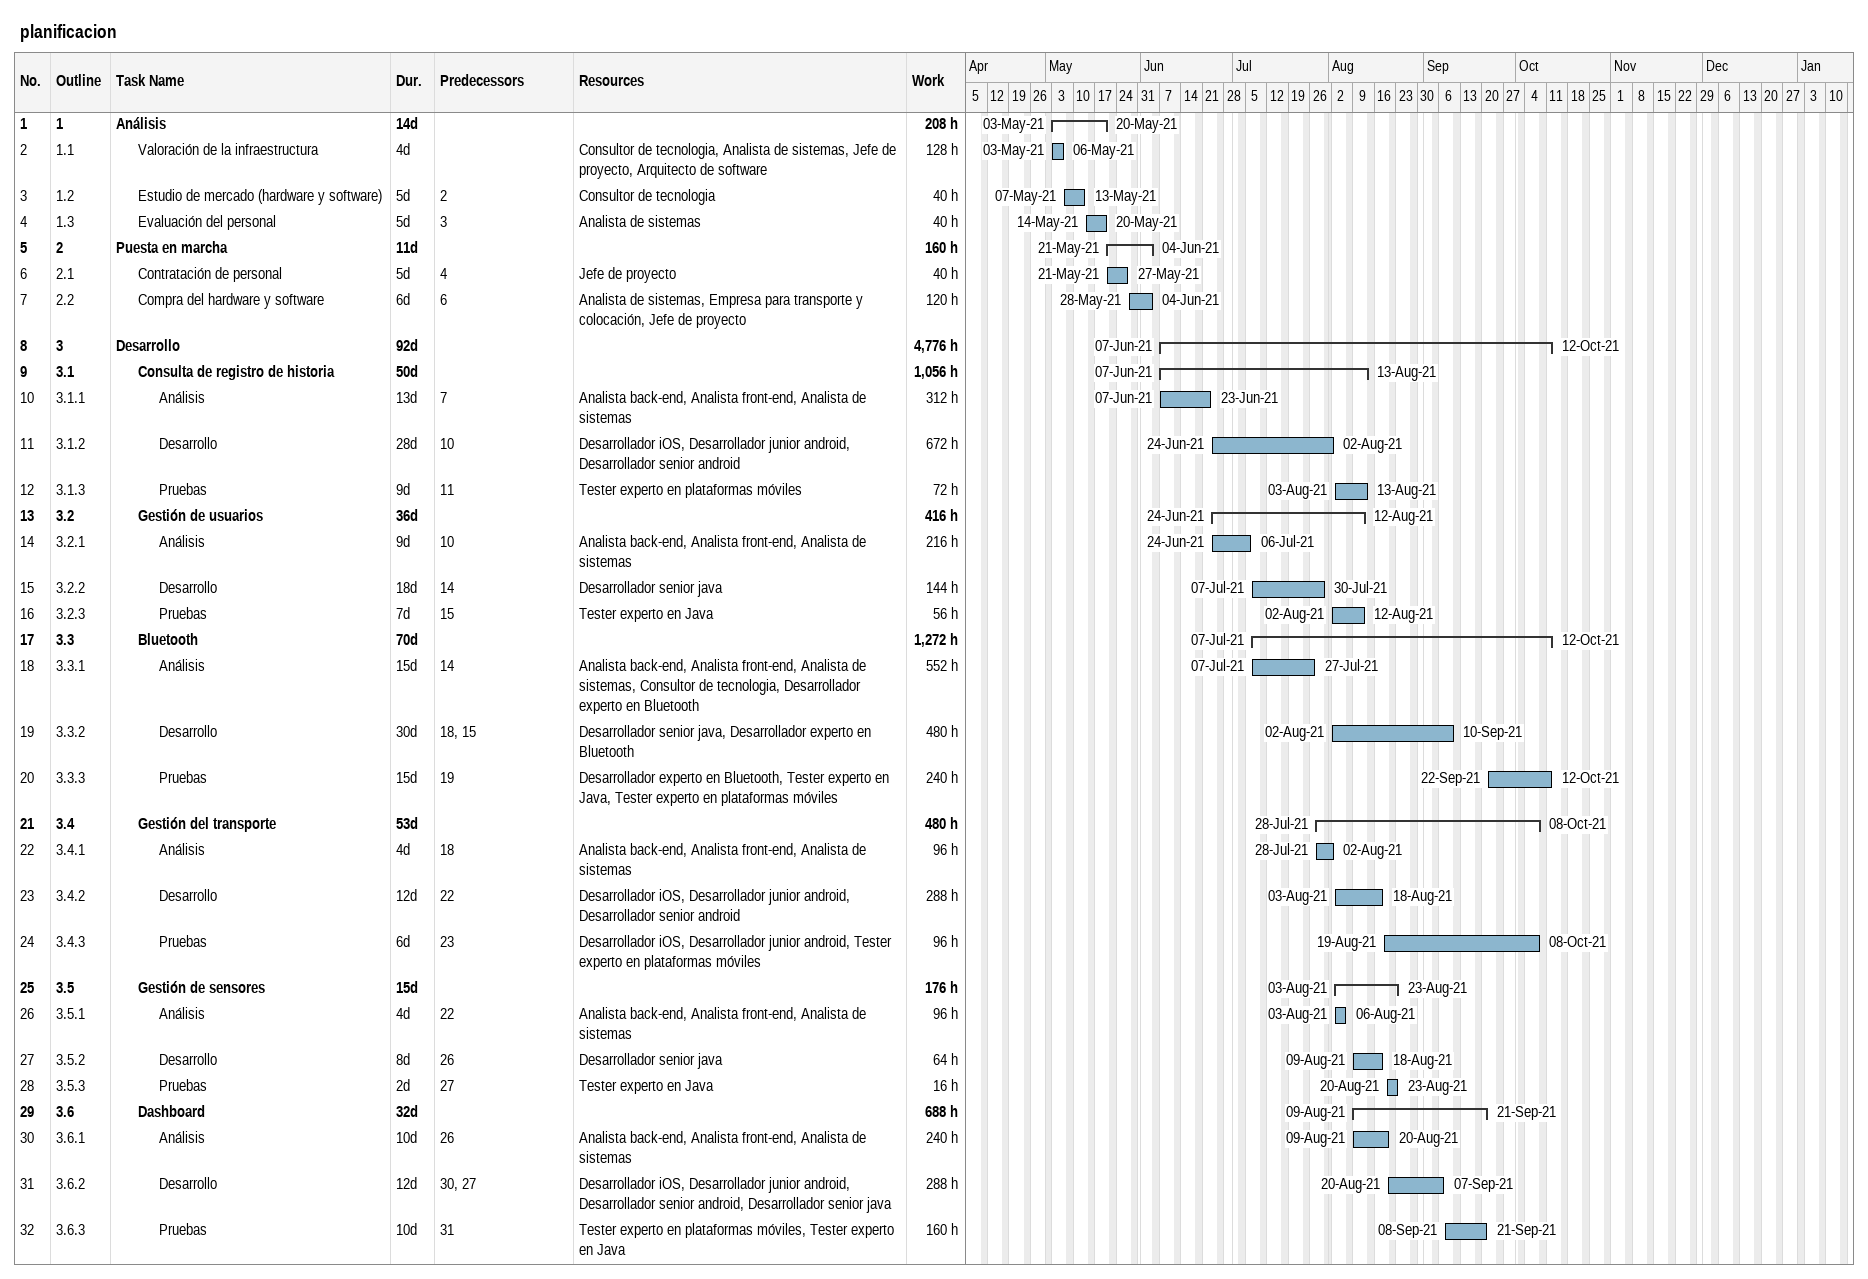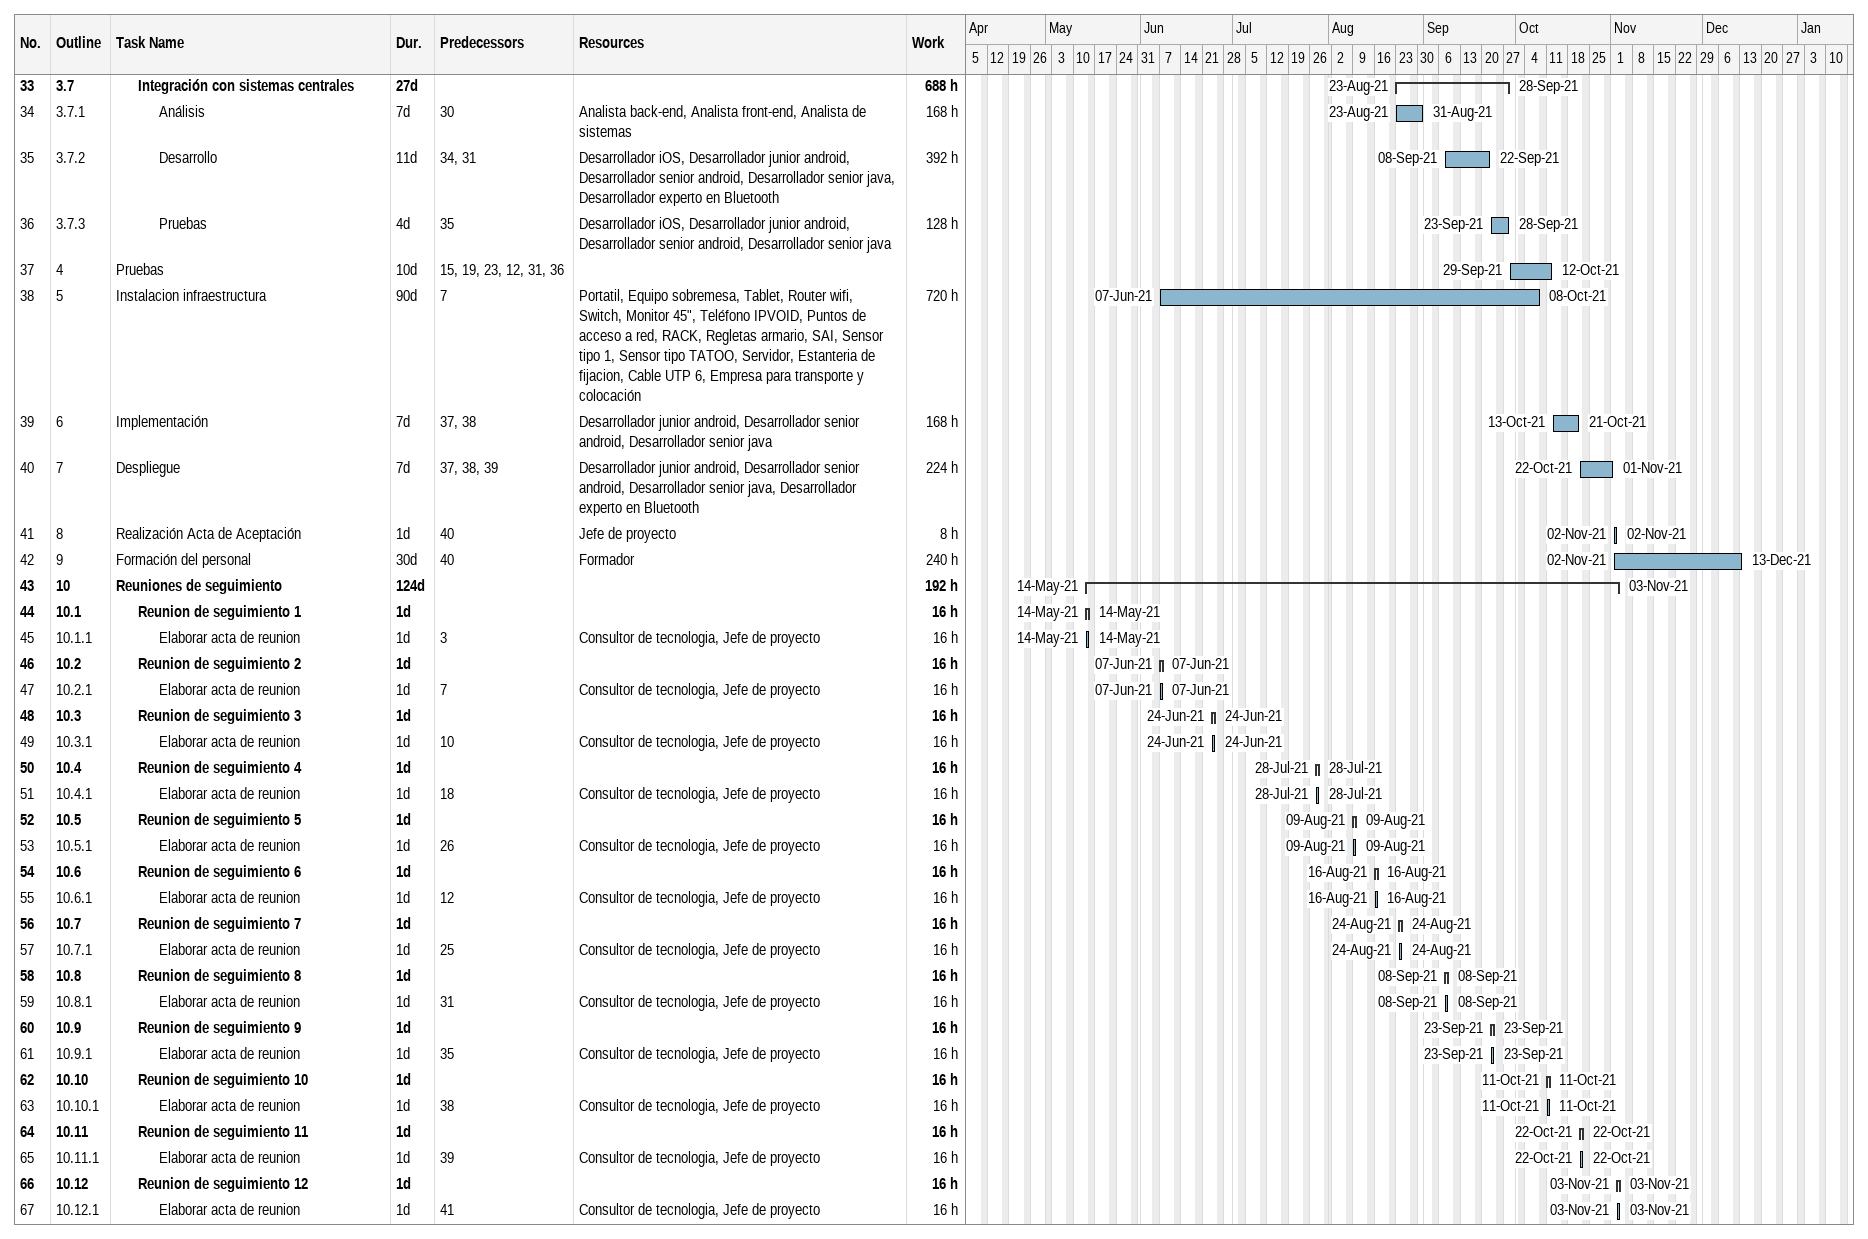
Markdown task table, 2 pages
planificacion

| ID | WBS | Task | Duration | Start | Finish | Predecessors | Resources | Work (h) |
|---|---|---|---|---|---|---|---|---|
| 1 | 1 | **Análisis** | 14d | 2021-05-03 | 2021-05-20 |  |  | 208 |
| 2 | 1.1 | Valoración de la infraestructura | 4d | 2021-05-03 | 2021-05-06 |  | Consultor de tecnologia, Analista de sistemas, Jefe de proyecto, Arquitecto de software | 128 |
| 3 | 1.2 | Estudio de mercado (hardware y software) | 5d | 2021-05-07 | 2021-05-13 | 2 | Consultor de tecnologia | 40 |
| 4 | 1.3 | Evaluación del personal | 5d | 2021-05-14 | 2021-05-20 | 3 | Analista de sistemas | 40 |
| 5 | 2 | **Puesta en marcha** | 11d | 2021-05-21 | 2021-06-04 |  |  | 160 |
| 6 | 2.1 | Contratación de personal | 5d | 2021-05-21 | 2021-05-27 | 4 | Jefe de proyecto | 40 |
| 7 | 2.2 | Compra del hardware y software | 6d | 2021-05-28 | 2021-06-04 | 6 | Analista de sistemas, Empresa para transporte y colocación, Jefe de proyecto | 120 |
| 8 | 3 | **Desarrollo** | 92d | 2021-06-07 | 2021-10-12 |  |  | 4776 |
| 9 | 3.1 | **Consulta de registro de historia** | 50d | 2021-06-07 | 2021-08-13 |  |  | 1056 |
| 10 | 3.1.1 | Análisis | 13d | 2021-06-07 | 2021-06-23 | 7 | Analista back-end, Analista front-end, Analista de sistemas | 312 |
| 11 | 3.1.2 | Desarrollo | 28d | 2021-06-24 | 2021-08-02 | 10 | Desarrollador iOS, Desarrollador junior android, Desarrollador senior android | 672 |
| 12 | 3.1.3 | Pruebas | 9d | 2021-08-03 | 2021-08-13 | 11 | Tester experto en plataformas móviles | 72 |
| 13 | 3.2 | **Gestión de usuarios** | 36d | 2021-06-24 | 2021-08-12 |  |  | 416 |
| 14 | 3.2.1 | Análisis | 9d | 2021-06-24 | 2021-07-06 | 10 | Analista back-end, Analista front-end, Analista de sistemas | 216 |
| 15 | 3.2.2 | Desarrollo | 18d | 2021-07-07 | 2021-07-30 | 14 | Desarrollador senior java | 144 |
| 16 | 3.2.3 | Pruebas | 7d | 2021-08-02 | 2021-08-12 | 15 | Tester experto en Java | 56 |
| 17 | 3.3 | **Bluetooth** | 70d | 2021-07-07 | 2021-10-12 |  |  | 1272 |
| 18 | 3.3.1 | Análisis | 15d | 2021-07-07 | 2021-07-27 | 14 | Analista back-end, Analista front-end, Analista de sistemas, Consultor de tecnologia, Desarrollador experto en Bluetooth | 552 |
| 19 | 3.3.2 | Desarrollo | 30d | 2021-08-02 | 2021-09-10 | 18, 15 | Desarrollador senior java, Desarrollador experto en Bluetooth | 480 |
| 20 | 3.3.3 | Pruebas | 15d | 2021-09-22 | 2021-10-12 | 19 | Desarrollador experto en Bluetooth, Tester experto en Java, Tester experto en plataformas móviles | 240 |
| 21 | 3.4 | **Gestión del transporte** | 53d | 2021-07-28 | 2021-10-08 |  |  | 480 |
| 22 | 3.4.1 | Análisis | 4d | 2021-07-28 | 2021-08-02 | 18 | Analista back-end, Analista front-end, Analista de sistemas | 96 |
| 23 | 3.4.2 | Desarrollo | 12d | 2021-08-03 | 2021-08-18 | 22 | Desarrollador iOS, Desarrollador junior android, Desarrollador senior android | 288 |
| 24 | 3.4.3 | Pruebas | 6d | 2021-08-19 | 2021-10-08 | 23 | Desarrollador iOS, Desarrollador junior android, Tester experto en plataformas móviles | 96 |
| 25 | 3.5 | **Gestión de sensores** | 15d | 2021-08-03 | 2021-08-23 |  |  | 176 |
| 26 | 3.5.1 | Análisis | 4d | 2021-08-03 | 2021-08-06 | 22 | Analista back-end, Analista front-end, Analista de sistemas | 96 |
| 27 | 3.5.2 | Desarrollo | 8d | 2021-08-09 | 2021-08-18 | 26 | Desarrollador senior java | 64 |
| 28 | 3.5.3 | Pruebas | 2d | 2021-08-20 | 2021-08-23 | 27 | Tester experto en Java | 16 |
| 29 | 3.6 | **Dashboard** | 32d | 2021-08-09 | 2021-09-21 |  |  | 688 |
| 30 | 3.6.1 | Análisis | 10d | 2021-08-09 | 2021-08-20 | 26 | Analista back-end, Analista front-end, Analista de sistemas | 240 |
| 31 | 3.6.2 | Desarrollo | 12d | 2021-08-20 | 2021-09-07 | 30, 27 | Desarrollador iOS, Desarrollador junior android, Desarrollador senior android, Desarrollador senior java | 288 |
| 32 | 3.6.3 | Pruebas | 10d | 2021-09-08 | 2021-09-21 | 31 | Tester experto en plataformas móviles, Tester experto en Java | 160 |
| 33 | 3.7 | **Integración con sistemas centrales** | 27d | 2021-08-23 | 2021-09-28 |  |  | 688 |
| 34 | 3.7.1 | Análisis | 7d | 2021-08-23 | 2021-08-31 | 30 | Analista back-end, Analista front-end, Analista de sistemas | 168 |
| 35 | 3.7.2 | Desarrollo | 11d | 2021-09-08 | 2021-09-22 | 34, 31 | Desarrollador iOS, Desarrollador junior android, Desarrollador senior android, Desarrollador senior java, Desarrollador experto en Bluetooth | 392 |
| 36 | 3.7.3 | Pruebas | 4d | 2021-09-23 | 2021-09-28 | 35 | Desarrollador iOS, Desarrollador junior android, Desarrollador senior android, Desarrollador senior java | 128 |
| 37 | 4 | Pruebas | 10d | 2021-09-29 | 2021-10-12 | 15, 19, 23, 12, 31, 36 |  |  |
| 38 | 5 | Instalacion infraestructura | 90d | 2021-06-07 | 2021-10-08 | 7 | Portatil, Equipo sobremesa, Tablet, Router wifi, Switch, Monitor 45", Teléfono IPVOID, Puntos de acceso a red, RACK, Regletas armario, SAI, Sensor tipo 1, Sensor tipo TATOO, Servidor, Estanteria de fijacion, Cable UTP 6, Empresa para transporte y colocación | 720 |
| 39 | 6 | Implementación | 7d | 2021-10-13 | 2021-10-21 | 37, 38 | Desarrollador junior android, Desarrollador senior android, Desarrollador senior java | 168 |
| 40 | 7 | Despliegue | 7d | 2021-10-22 | 2021-11-01 | 37, 38, 39 | Desarrollador junior android, Desarrollador senior android, Desarrollador senior java, Desarrollador experto en Bluetooth | 224 |
| 41 | 8 | Realización Acta de Aceptación | 1d | 2021-11-02 | 2021-11-02 | 40 | Jefe de proyecto | 8 |
| 42 | 9 | Formación del personal | 30d | 2021-11-02 | 2021-12-13 | 40 | Formador | 240 |
| 43 | 10 | **Reuniones de seguimiento** | 124d | 2021-05-14 | 2021-11-03 |  |  | 192 |
| 44 | 10.1 | **Reunion de seguimiento 1** | 1d | 2021-05-14 | 2021-05-14 |  |  | 16 |
| 45 | 10.1.1 | Elaborar acta de reunion | 1d | 2021-05-14 | 2021-05-14 | 3 | Consultor de tecnologia, Jefe de proyecto | 16 |
| 46 | 10.2 | **Reunion de seguimiento 2** | 1d | 2021-06-07 | 2021-06-07 |  |  | 16 |
| 47 | 10.2.1 | Elaborar acta de reunion | 1d | 2021-06-07 | 2021-06-07 | 7 | Consultor de tecnologia, Jefe de proyecto | 16 |
| 48 | 10.3 | **Reunion de seguimiento 3** | 1d | 2021-06-24 | 2021-06-24 |  |  | 16 |
| 49 | 10.3.1 | Elaborar acta de reunion | 1d | 2021-06-24 | 2021-06-24 | 10 | Consultor de tecnologia, Jefe de proyecto | 16 |
| 50 | 10.4 | **Reunion de seguimiento 4** | 1d | 2021-07-28 | 2021-07-28 |  |  | 16 |
| 51 | 10.4.1 | Elaborar acta de reunion | 1d | 2021-07-28 | 2021-07-28 | 18 | Consultor de tecnologia, Jefe de proyecto | 16 |
| 52 | 10.5 | **Reunion de seguimiento 5** | 1d | 2021-08-09 | 2021-08-09 |  |  | 16 |
| 53 | 10.5.1 | Elaborar acta de reunion | 1d | 2021-08-09 | 2021-08-09 | 26 | Consultor de tecnologia, Jefe de proyecto | 16 |
| 54 | 10.6 | **Reunion de seguimiento 6** | 1d | 2021-08-16 | 2021-08-16 |  |  | 16 |
| 55 | 10.6.1 | Elaborar acta de reunion | 1d | 2021-08-16 | 2021-08-16 | 12 | Consultor de tecnologia, Jefe de proyecto | 16 |
| 56 | 10.7 | **Reunion de seguimiento 7** | 1d | 2021-08-24 | 2021-08-24 |  |  | 16 |
| 57 | 10.7.1 | Elaborar acta de reunion | 1d | 2021-08-24 | 2021-08-24 | 25 | Consultor de tecnologia, Jefe de proyecto | 16 |
| 58 | 10.8 | **Reunion de seguimiento 8** | 1d | 2021-09-08 | 2021-09-08 |  |  | 16 |
| 59 | 10.8.1 | Elaborar acta de reunion | 1d | 2021-09-08 | 2021-09-08 | 31 | Consultor de tecnologia, Jefe de proyecto | 16 |
| 60 | 10.9 | **Reunion de seguimiento 9** | 1d | 2021-09-23 | 2021-09-23 |  |  | 16 |
| 61 | 10.9.1 | Elaborar acta de reunion | 1d | 2021-09-23 | 2021-09-23 | 35 | Consultor de tecnologia, Jefe de proyecto | 16 |
| 62 | 10.10 | **Reunion de seguimiento 10** | 1d | 2021-10-11 | 2021-10-11 |  |  | 16 |
| 63 | 10.10.1 | Elaborar acta de reunion | 1d | 2021-10-11 | 2021-10-11 | 38 | Consultor de tecnologia, Jefe de proyecto | 16 |
| 64 | 10.11 | **Reunion de seguimiento 11** | 1d | 2021-10-22 | 2021-10-22 |  |  | 16 |
| 65 | 10.11.1 | Elaborar acta de reunion | 1d | 2021-10-22 | 2021-10-22 | 39 | Consultor de tecnologia, Jefe de proyecto | 16 |
| 66 | 10.12 | **Reunion de seguimiento 12** | 1d | 2021-11-03 | 2021-11-03 |  |  | 16 |
| 67 | 10.12.1 | Elaborar acta de reunion | 1d | 2021-11-03 | 2021-11-03 | 41 | Consultor de tecnologia, Jefe de proyecto | 16 |
